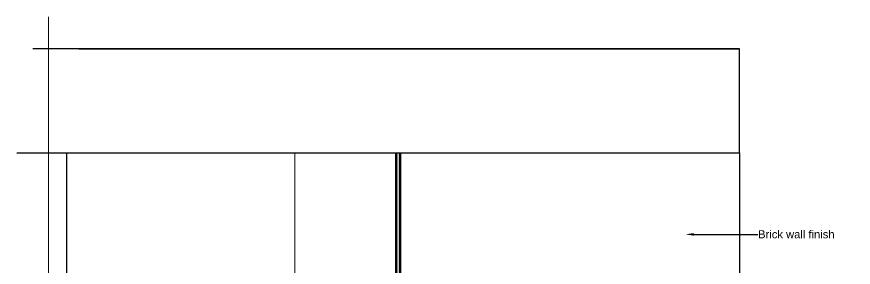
# Model space of a CAD drawing. Header units: millimetres. Extents: x 35877 to 3066687, y -650199 to -40525.
# Drawn here: x 147765.5 to 147974.4, y -179432.3 to -179369.8 of the extents above; entities that cross this region are included whole.
import ezdxf
from ezdxf import colors
from ezdxf.entities.mleader import LeaderData, LeaderLine
from ezdxf.math import Vec2, Vec3

# ---------------------------------------------------------------- set-up
doc = ezdxf.new("R2010")
doc.units = ezdxf.units.MM
doc.header["$MEASUREMENT"] = 0
doc.linetypes.add('DASHED', pattern=[0.75, 0.5, -0.25])
for name, color, linetype, lineweight in [('A8_FURNITURE', 32, 'Continuous', 30), ('dim05', 1, 'Continuous', 13), ('FURNITURE', 32, 'Continuous', 9), ('furniture dimensions', 1, 'DASHED', 0), ('NAME PLATE', 7, 'Continuous', 25)]:
    doc.layers.add(name, color=color, linetype=linetype, lineweight=lineweight)
doc.styles.get("Standard").update_dxf_attribs({"font": 'arial.ttf', "height": 6})

msp = doc.modelspace()

# ---------------------------------------------------------------- hatches: boundary and pattern name
at = {"layer": 'NAME PLATE', "lineweight": 0, "true_color": 0x000000, "transparency": 33554687}
h = msp.add_hatch(color=18, dxfattribs=at)
h.dxf.hatch_style = 1
h.set_gradient(color1=(153, 155, 55), color2=(229, 232, 120), name='INVCYLINDER')
edge = h.paths.add_edge_path()
edge.add_arc((147848.833, -179489.0178), 5.0217, 355.90198, 450)
edge.add_line((147848.833, -179483.996), (147834.9489, -179483.996))
edge.add_line((147834.9489, -179483.996), (147834.9489, -179484.996))
edge.add_line((147834.9489, -179484.996), (147848.833, -179484.996))
edge.add_arc((147848.833, -179489.0178), 4.0217, -4.579492, 90, ccw=False)
edge.add_line((147852.8419, -179489.3389), (147852.8419, -179502.3387))
edge.add_arc((147857.0204, -179502.3387), 4.1785, 180, 360)
edge.add_line((147861.1989, -179502.3387), (147861.1989, -179403.8102))
edge.add_line((147861.1989, -179403.8102), (147860.1989, -179403.8102))
edge.add_line((147860.1989, -179403.8102), (147860.1989, -179502.3387))
edge.add_arc((147857.0204, -179502.3387), 3.1785, -180, 0, ccw=False)
edge.add_line((147853.8419, -179502.3387), (147853.8419, -179489.3766))

# ---------------------------------------------------------------- linework, layer by layer
at = {"layer": 'A8_FURNITURE', "color": 18, "linetype": 'ByBlock', "lineweight": 53, "true_color": 0x000000, "transparency": 33554687, "elevation": -0.0053}
for points in [[(147834.9489, -179484.996), (147848.833, -179484.996, -0.43782225), (147852.8419, -179489.3389), (147852.8419, -179502.3387, 1), (147861.1989, -179502.3387), (147861.1989, -179403.8102)], [(147834.9489, -179483.996), (147848.833, -179483.996, -0.43532102), (147853.8419, -179489.3766), (147853.8419, -179502.3387, 1), (147860.1989, -179502.3387), (147860.1989, -179403.8102)]]:
    msp.add_lwpolyline(points, format="xyb", dxfattribs=at)
at = {"layer": 'FURNITURE', "color": 18, "lineweight": 30, "true_color": 0x000000, "transparency": 33554687}
msp.add_line((147780.9553, -179377.8102), (147945.9489, -179377.8102), dxfattribs=at)
at = {"layer": 'FURNITURE', "lineweight": 30, "transparency": 33554687}
msp.add_line((147765.4566, -179403.8102), (147945.9489, -179403.8102), dxfattribs=at)
at = {"layer": 'FURNITURE', "color": 18, "lineweight": 30, "true_color": 0x000000, "transparency": 33554687}
msp.add_lwpolyline([(147765.4566, -179403.8102), (147945.9489, -179403.8102), (147945.9489, -179377.8102), (147769.4876, -179377.8102)], dxfattribs=at)
at = {"layer": 'FURNITURE', "color": 18, "lineweight": 30, "true_color": 0x000000, "transparency": 33554687, "elevation": -0.0053}
for points in [[(147786.9489, -179434.8102), (147786.9489, -179527.8102), (147777.9489, -179527.8102), (147777.9489, -179403.8102), (147786.9489, -179403.8102)], [(147786.9489, -179403.8102), (147945.9489, -179403.8102), (147945.9489, -179545.8102), (147933.9489, -179545.8102), (147933.9489, -179539.8102), (147921.9489, -179539.8102), (147921.9489, -179533.8102), (147909.9489, -179533.8102), (147909.9489, -179527.8102), (147786.9489, -179527.8102), (147786.9489, -179434.8102)]]:
    msp.add_lwpolyline(points, dxfattribs=at)
at = {"layer": 'furniture dimensions', "color": 251, "linetype": 'Continuous', "lineweight": 0, "true_color": 0x636466, "transparency": 33554687}
msp.add_lwpolyline([(147773.3625, -179369.8242), (147773.3625, -179469.1362), (147770.9486, -179470.61), (147775.1993, -179470.8758), (147773.3625, -179472.2378), (147773.3625, -179571.5899)], dxfattribs=at)
at = {"layer": 'furniture dimensions', "color": 32, "linetype": 'ByBlock', "lineweight": 0, "transparency": 33554687, "elevation": -0.0053}
msp.add_lwpolyline([(147834.9489, -179403.8102), (147861.1989, -179403.8102), (147861.1989, -179527.8102), (147834.9489, -179527.8102)], close=True, dxfattribs=at)

# ---------------------------------------------------------------- leaders
at = {"layer": 'dim05', "color": 1, "lineweight": 0, "transparency": 33554687}
ml = msp.add_multileader_mtext('Standard', dxfattribs=at)
ml.set_content('\\A1;Brick wall finish', color=1)
ml.set_leader_properties(color=5)
ml.build(insert=Vec2(0, 0))
ml.multileader.update_dxf_attribs({"text_right_attachment_type": 6, "dogleg_length": 0.36, "arrow_head_size": 2})
ctx = ml.context
ctx.base_point, ctx.char_height, ctx.arrow_head_size, ctx.landing_gap_size, ctx.plane_origin = Vec3(147950.5292, -179424.115, -0.0053), 2, 2, 0.09, Vec3(147935.3976, -179424.115, -0.0053)
ctx.right_attachment = 6
notes = []
notes.append((ctx, [(0, (1, 1, 0), (147950.1692, -179424.115, -0.0053), (1, 0), 0.36, [(0, [(147932.5399, -179424.1235, -0.0053)], 0, [])])]))
ctx.mtext.insert, ctx.mtext.width, ctx.mtext.flow_direction = Vec3(147950.6192, -179423.0986, -0.0053), 23.76669, 5
for ctx, leaders in notes:
    for number, flags, end, landing, length, lines in leaders:
        leader = LeaderData()
        leader.index, (leader.has_last_leader_line, leader.has_dogleg_vector, leader.attachment_direction) = number, flags
        leader.last_leader_point, leader.dogleg_vector, leader.dogleg_length = Vec3(end), Vec3(landing), length
        for number, points, colour, breaks in lines:
            line = LeaderLine()
            line.index, line.vertices, line.color, line.breaks = number, Vec3.list(points), colors.encode_raw_color(colour), breaks
            leader.lines.append(line)
        ctx.leaders.append(leader)

doc.saveas('drawing.dxf')
